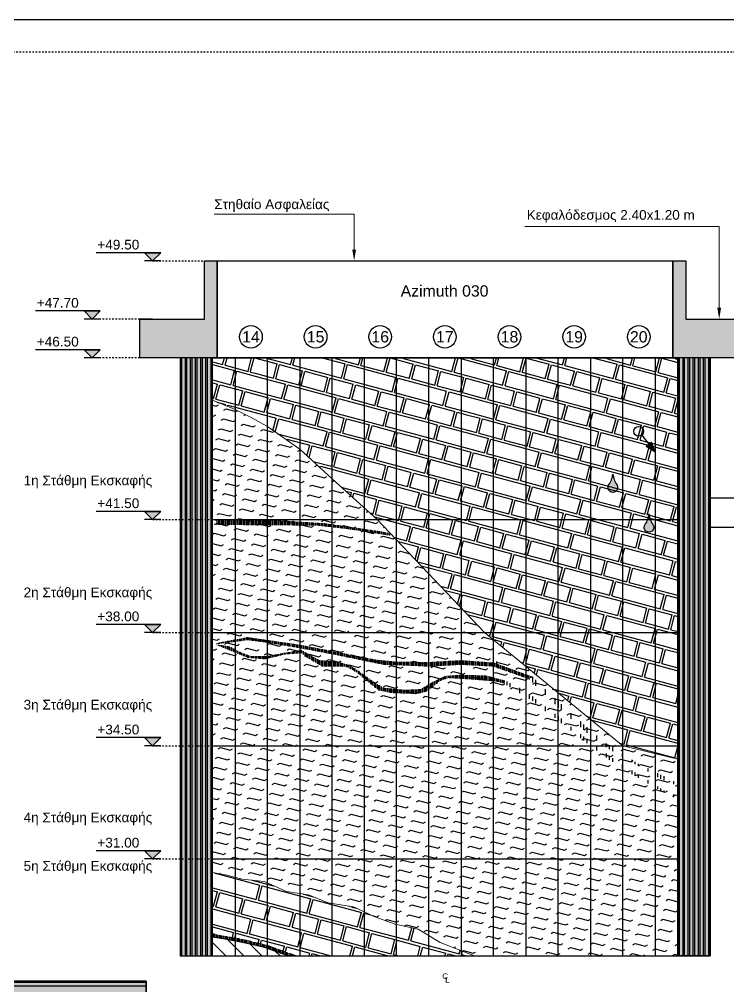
# Model space of a CAD drawing. Header units: millimetres. Extents: x 167 to 1023, y -2 to 136.
# Drawn here: x 888.8 to 932.7, y 75.7 to 135.5 of the extents above; entities that cross this region are included whole.
import ezdxf
from ezdxf.enums import TextEntityAlignment as Align

# ---------------------------------------------------------------- set-up
doc = ezdxf.new("R2010")
doc.units = ezdxf.units.MM
doc.linetypes.add('DASHED', pattern=[0.75, 0.5, -0.25])
doc.linetypes.add('SDOT1', pattern=[1, 0, -1])
for name, color, linetype in [('A-LEVELS', 6, 'Continuous'), ('CW403-Text 0.30 Height', 2, 'Continuous'), ('monitoring', 5, 'Continuous'), ('OTM Leaders', 1, 'Continuous'), ('OTM Line 0.11', 11, 'Continuous'), ('OTM Line 0.15', 1, 'Continuous'), ('OTM Line 0.25', 7, 'Continuous'), ('OTM Line 0.35', 3, 'Continuous'), ('OTM Line Dots 0.25', 2, 'SDOT1'), ('OTM Line Rock 0.50', 6, 'ROCKIN'), ('OTM Solid 253', 253, 'Continuous'), ('OTM Text 0.25', 3, 'Continuous'), ('OTM Text 0.35', 3, 'Continuous'), ('OTM Title + Pinakida', 7, 'Continuous')]:
    doc.layers.add(name, color=color, linetype=linetype)
doc.layers.add('contacts', color=2, linetype='Continuous', lineweight=20)
doc.layers.add('ΣΥΟ', color=170, linetype='Continuous', lineweight=25)
doc.styles.add('Arial Greek', font='ARIAL.TTF')
doc.styles.add('ARIAL_GREEK', font='ARIAL.TTF')
doc.styles.add('WG-SIMPL', font='wgsimpl.shx')
doc.linetypes.add('P2', pattern='A,1e-05,[114,OrizLt.shx,S=0.5,R=0,X=0,Y=0],-0.5,[114,OrizLt.shx,S=1,R=0,X=0,Y=0],-0.5', length=1.00001)
doc.linetypes.add('ROCKIN', pattern='A,0.0001,-0.2,[131,ltypeshp.shx,S=0.2,R=180,X=0.2,Y=0],-0.2,1,-0.1,[131,ltypeshp.shx,S=0.1,R=180,X=0.1,Y=0],-0.1,0.5,-0.05,[131,ltypeshp.shx,S=0.05,R=180,X=0.05,Y=0],-0.05,0.5', length=2.7001)
pattern_1 = [(345, (0, 0), (0.5610534, 2.09388), [3.0988, -0.1524]), (345, (0.2367, 0.8832), (0.5610534, 2.09388), [3.0988, -0.1524]), (345, (1.0656, 0.8366), (0.5610534, 2.09388), [1.4732, -0.1524]), (345, (1.3023, 1.7198), (0.5610534, 2.09388), [1.4732, -0.1524]), (75, (0, 0), (-3.140418, 0.841472), [0.9144, -1.2533376]), (75, (-0.1472, 0.0394), (-3.140418, 0.841472), [0.9144, -1.2533376]), (75, (1.0656, 0.8366), (-1.570209, 0.4207362), [0.9144, -1.2533376]), (75, (0.9184, 0.876), (-1.570209, 0.4207362), [0.9144, -1.2533376])]

# ---------------------------------------------------------------- blocks, each defined once
blk = doc.blocks.new('Level L')
at = {"layer": 'A-LEVELS'}
blk.add_hatch(color=256, dxfattribs=at).paths.add_polyline_path([(0.25, 0.25), (0, 0), (-0.25, 0.25)])
for p, q in [((0.25, 0.25), (-1.75, 0.25)), ((0.25, 0), (-0.25, 0))]:
    blk.add_line(p, q, dxfattribs=at)
blk.add_lwpolyline([(0.25, 0.25), (0, 0), (-0.25, 0.25)], close=True, dxfattribs=at)
at = {"layer": 'A-LEVELS', "style": 'WG-SIMPL', "width": 1.05}
blk.add_attdef('±000.00', (-1.713, 0.351), '', height=0.3, rotation=360, dxfattribs=at)

msp = doc.modelspace()

# ---------------------------------------------------------------- hatches: boundary and pattern name
at = {"linetype": 'DASHED', "ltscale": 0.1}
msp.add_hatch(color=253, dxfattribs=at).paths.add_polyline_path([(901.033, 114.608), (896.233, 114.608), (896.233, 117.008), (900.233, 117.008), (900.233, 120.608), (901.033, 120.608)])
h = msp.add_hatch(color=253, dxfattribs=at)
h.paths.add_polyline_path([(929.233, 114.608), (929.233, 120.608), (930.033, 120.608), (930.033, 117.008), (934.033, 117.008), (934.033, 114.608)])
edge = h.paths.add_edge_path()
edge.add_line((898.733, 114.608), (898.733, 77.608))
edge.add_line((898.733, 77.608), (900.733, 77.608))
edge.add_line((900.733, 77.608), (900.733, 114.608))
edge.add_line((931.533, 114.608), (931.533, 77.608))
edge.add_line((931.533, 77.608), (929.533, 77.608))
edge.add_line((929.533, 77.608), (929.533, 114.608))
h = msp.add_hatch(color=253, dxfattribs=at)
h.paths.add_polyline_path([(859.634, 73.742), (853.634, 73.742), (853.634, 74.542), (857.234, 74.542), (857.234, 78.542), (859.634, 78.542)])
edge = h.paths.add_edge_path()
edge.add_line((859.634, 43.242), (896.634, 43.242))
edge.add_line((896.634, 43.242), (896.634, 45.242))
edge.add_line((896.634, 45.242), (859.634, 45.242))
edge.add_line((859.634, 76.042), (896.634, 76.042))
edge.add_line((896.634, 76.042), (896.634, 74.042))
edge.add_line((896.634, 74.042), (859.634, 74.042))
at = {"layer": 'monitoring'}
for points in [[(927.896, 109.397), (927.584, 109.148), (928.115, 108.804)], [(925.254, 106.733, 1.732051), (925.774, 106.733, -0.12787), (925.514, 107.415, -0.12787)], [(927.493, 104.264, 1.732051), (928.012, 104.264, -0.12787), (927.753, 104.946, -0.12787)]]:
    msp.add_hatch(color=256, dxfattribs=at).paths.add_polyline_path(points)
at = {"layer": 'OTM Line 0.11', "ltscale": 0.1, "true_color": 0x88c0d8}
h = msp.add_hatch(dxfattribs=at)
h.set_pattern_fill('AR-BRELM', color=133, scale=0.016, angle=345, style=0)
h.set_pattern_definition(pattern_1)
h.paths.add_polyline_path([(902.133, 114.608), (904.133, 113.077), (906.133, 111.982), (908.133, 111.228), (910.133, 110.766), (911.133, 110.635), (912.133, 110.635), (914.133, 110.569), (915.133, 110.753), (916.133, 110.945), (918.133, 111.537), (919.687, 111.823), (921.256, 112.018), (927.133, 110.916), (929.533, 110.726), (929.533, 89.774), (926.133, 90.608), (917.574, 97.608), (910.933, 104.608), (908.133, 107.124), (906.133, 108.962), (904.133, 110.352), (903.133, 110.916), (902.133, 111.404), (900.733, 111.979), (900.733, 114.608)])
h = msp.add_hatch(dxfattribs=at)
h.set_pattern_fill('AR-BRELM', color=133, scale=0.016, angle=345, style=0)
h.set_pattern_definition(pattern_1)
h.paths.add_polyline_path([(902.133, 114.608), (929.533, 114.608), (929.533, 110.726), (927.133, 110.916), (921.256, 112.018), (919.687, 111.823), (918.133, 111.537), (916.133, 110.945), (915.133, 110.753), (914.133, 110.569), (912.133, 110.635), (911.133, 110.635), (910.133, 110.766), (908.133, 111.228), (906.133, 111.982), (904.133, 113.077)])
at = {"layer": 'OTM Line 0.11', "ltscale": 0.1, "true_color": 0xdac890}
h = msp.add_hatch(dxfattribs=at)
h.set_pattern_fill('FLEX', color=31, scale=0.1, angle=345, style=0)
h.set_pattern_definition([(345, (0, 0), (0.1643501, 0.6133629), [0.635, -0.635]), (30, (0.61336, -0.16435), (0.16435016, 0.61336316), [0.15875, -0.580526, 0.15875, -0.898026])])
h.paths.add_polyline_path([(900.733, 111.979), (902.133, 111.404), (903.133, 110.916), (904.133, 110.352), (906.133, 108.962), (908.133, 107.124), (910.933, 104.608), (917.574, 97.608), (926.133, 90.608), (929.533, 89.774), (929.533, 77.608), (916.951, 77.608), (914.829, 78.438), (913.465, 79.266), (912.047, 79.569), (910.781, 80.024), (909.465, 80.631), (907.896, 80.884), (906.681, 81.39), (905.314, 81.592), (903.947, 82.199), (902.58, 82.351), (901.616, 82.597), (900.733, 82.755)])
at = {"layer": 'OTM Line 0.11', "linetype": 'DASHED', "ltscale": 0.1}
h = msp.add_hatch(dxfattribs=at)
h.set_pattern_fill('PLASTI', color=250, scale=0.04, angle=90, style=0)
edge = h.paths.add_edge_path()
edge.add_line((900.927, 104.604), (904.846, 104.536))
edge.add_line((904.846, 104.536), (907.681, 104.366))
edge.add_line((907.681, 104.366), (911.066, 103.878))
edge.add_line((911.066, 103.878), (911.754, 103.743))
edge.add_line((911.754, 103.743), (911.769, 103.602))
edge.add_line((911.769, 103.602), (910.133, 103.872))
edge.add_line((910.133, 103.872), (909.098, 104.018))
edge.add_line((909.098, 104.018), (908.133, 104.131))
edge.add_line((908.133, 104.131), (907.261, 104.233))
edge.add_line((907.261, 104.233), (906.133, 104.241))
edge.add_line((906.133, 104.241), (904.133, 104.255))
edge.add_line((904.133, 104.255), (902.133, 104.268))
edge.add_line((902.133, 104.268), (900.987, 104.276))
edge.add_line((900.987, 104.276), (900.927, 104.608))
h = msp.add_hatch(dxfattribs=at)
h.set_pattern_fill('PLASTI', color=250, scale=0.04, angle=90, style=0)
h.paths.add_polyline_path([(900.952, 96.947), (902.918, 97.317), (906.133, 96.852), (910.872, 95.924), (912.133, 95.798), (914.133, 95.781), (916.133, 95.892), (918.133, 95.746), (920.543, 94.875), (920.323, 94.737), (918.133, 95.511), (916.133, 95.623), (914.133, 95.507), (912.133, 95.598), (911.422, 95.606), (910.133, 95.87), (908.133, 96.279), (906.133, 96.653), (904.133, 96.986), (902.919, 97.146), (900.953, 96.893)])
h = msp.add_hatch(dxfattribs=at)
h.set_pattern_fill('PLASTI', color=250, scale=0.04, angle=90, style=0)
h.paths.add_polyline_path([(900.953, 96.867), (902.951, 96.049), (903.968, 95.964), (905.203, 96.264), (906.303, 96.34), (906.467, 96.138), (907.567, 95.503), (908.937, 95.503), (909.138, 95.459), (909.688, 95.141), (911.02, 94.039), (911.887, 93.871), (913.39, 93.809), (914.019, 93.978), (914.852, 94.635), (915.357, 94.801), (916.774, 94.716), (918.345, 94.586), (918.793, 94.464), (918.852, 94.635), (917.642, 94.948), (916.071, 94.992), (915.133, 94.916), (914.336, 94.528), (913.635, 94.104), (912.602, 94.063), (911.337, 94.189), (910.787, 94.506), (909.841, 95.182), (909.302, 95.558), (908.588, 95.776), (907.324, 95.903), (906.224, 96.538), (904.133, 96.148), (903.072, 96.158), (902.369, 96.434), (901.818, 96.752)])
h = msp.add_hatch(dxfattribs=at)
h.set_pattern_fill('PLASTI', color=250, scale=0.25, angle=90, style=0)
h.paths.add_polyline_path([(918.852, 94.635), (920.006, 94.067), (922.591, 92.091), (922.988, 91.732), (925.727, 89.677), (927.223, 88.764), (928.873, 87.731), (929.333, 87.582), (929.269, 87.372), (925.97, 89.277), (925.023, 89.953), (924.133, 90.608), (921.888, 92.367), (920.941, 93.043), (920.545, 93.402), (919.445, 94.037), (918.793, 94.464)])
h = msp.add_hatch(dxfattribs=at)
h.set_pattern_fill('PLASTI', color=250, scale=0.25, angle=90, style=0)
h.paths.add_polyline_path([(920.543, 94.875), (922.909, 92.641), (924.944, 90.862), (926.991, 89.551), (929.337, 88.398), (929.316, 88.214), (928.487, 88.557), (925.188, 90.462), (924.241, 91.138), (922.205, 92.917), (920.323, 94.737)])
at = {"layer": 'OTM Line 0.11', "ltscale": 0.1, "true_color": 0x88c0d8}
h = msp.add_hatch(dxfattribs=at)
h.set_pattern_fill('AR-BRELM', color=133, scale=0.016, angle=345, style=0)
h.set_pattern_definition(pattern_1)
h.paths.add_polyline_path([(905.959, 77.608), (916.951, 77.608), (914.829, 78.438), (913.465, 79.266), (912.047, 79.569), (910.781, 80.024), (909.465, 80.631), (907.896, 80.884), (906.681, 81.39), (905.314, 81.592), (903.947, 82.199), (902.58, 82.351), (901.616, 82.597), (900.733, 82.755), (900.733, 78.985), (901.319, 78.855), (901.839, 78.773), (902.412, 78.678), (902.945, 78.566), (903.645, 78.373), (904.133, 78.261), (904.798, 78.023), (905.498, 77.823)])
at = {"layer": 'OTM Line 0.11', "linetype": 'DASHED', "ltscale": 0.1}
h = msp.add_hatch(dxfattribs=at)
h.set_pattern_fill('PLASTI', color=250, scale=0.04, angle=90, style=0)
h.set_pattern_definition([(90, (-362.83408, 0), (-0.254, 2e-17), []), (90, (-362.86583, 2e-18), (-0.254, 2e-17), []), (90, (-362.89758, 4e-18), (-0.254, 2e-17), []), (90, (-362.99283, 1e-17), (-0.254, 2e-17), [])])
h.paths.add_polyline_path([(900.733, 78.788), (901.525, 78.652), (902.773, 78.414), (903.868, 78.176), (905.453, 77.608), (905.959, 77.608), (904.133, 78.261), (902.412, 78.678), (901.319, 78.855), (900.733, 78.985)])
at = {"layer": 'OTM Line 0.11', "ltscale": 0.1, "true_color": 0xe0c2a3}
h = msp.add_hatch(dxfattribs=at)
h.set_pattern_fill('ANSI31', color=9, scale=0.25, angle=90, style=0)
h.set_pattern_definition([(135, (-0.0002, -3.0549), (-0.561266, -0.561266), [])])
h.paths.add_polyline_path([(900.733, 77.608), (900.733, 78.788), (901.525, 78.652), (902.773, 78.414), (903.868, 78.176), (905.453, 77.608)])

# ---------------------------------------------------------------- linework, layer by layer
at = {"color": 7, "linetype": 'DASHED', "ltscale": 0.1}
msp.add_lwpolyline([(981.144, -0.365), (771.789, -0.365), (771.789, 133.548), (1021.144, 133.548), (1021.144, 57.035)], dxfattribs=at)
at = {"layer": 'contacts', "flags": 128}
for points in [[(900.733, 111.979), (902.133, 111.404), (903.133, 110.916), (904.133, 110.352), (906.133, 108.962), (908.133, 107.124), (910.933, 104.608), (917.574, 97.608), (926.133, 90.608), (929.533, 89.774)], [(916.951, 77.608), (914.829, 78.438), (913.465, 79.266), (912.047, 79.569), (910.781, 80.024), (909.465, 80.631), (907.896, 80.884), (906.681, 81.39), (905.314, 81.592), (903.947, 82.199), (902.58, 82.351), (901.616, 82.597), (900.733, 82.755)], [(905.453, 77.608), (903.868, 78.176), (902.773, 78.414), (901.525, 78.652), (900.733, 78.788)]]:
    msp.add_lwpolyline(points, dxfattribs=at)
at = {"layer": 'contacts', "linetype": 'DASHED', "flags": 128}
msp.add_lwpolyline([(905.959, 77.608), (904.133, 78.261), (902.412, 78.678), (901.319, 78.855), (900.733, 78.985)], dxfattribs=at)
at = {"layer": 'CW403-Text 0.30 Height', "color": 7, "ltscale": 0.1}
for p, q in [((900.733, 78.788), (901.525, 78.652)), ((901.525, 78.652), (902.773, 78.414)), ((902.773, 78.414), (903.868, 78.176)), ((903.868, 78.176), (905.453, 77.608))]:
    msp.add_line(p, q, dxfattribs=at)
msp.add_lwpolyline([(901.033, 120.608), (929.233, 120.608), (929.233, 114.608), (901.033, 114.608)], close=True, dxfattribs=at)
at = {"layer": 'monitoring'}
for p, q in [((927.303, 109.819), (927.74, 109.273)), ((927.584, 109.148), (927.896, 109.397)), ((927.584, 109.148), (928.115, 108.804)), ((928.115, 108.804), (927.896, 109.397))]:
    msp.add_line(p, q, dxfattribs=at)
at = {"layer": 'monitoring', "flags": 128}
for points in [[(925.254, 106.733, 0.12787), (925.514, 107.415, 0.12787), (925.774, 106.733, -1.732051)], [(927.493, 104.264, 0.12787), (927.753, 104.946, 0.12787), (928.012, 104.264, -1.732051)]]:
    msp.add_lwpolyline(points, format="xyb", close=True, dxfattribs=at)
at = {"layer": 'monitoring'}
msp.add_circle((927.116, 110.054), 0.3, dxfattribs=at)
at = {"layer": 'OTM Leaders', "color": 8, "lineweight": 0, "extrusion": (0, 0, -1)}
for points in [[(-909.501, 121.308), (-909.501, 123.496), (-900.848, 123.496)], [(-932.095, 117.708), (-932.095, 122.725), (-920.066, 122.725)]]:
    msp.add_lwpolyline(points, dxfattribs=at)
for points in [[(-909.385, 121.308), (-909.501, 120.608), (-909.618, 121.308)], [(-931.978, 117.708), (-932.095, 117.008), (-932.212, 117.708)]]:
    msp.add_solid(points, dxfattribs=at)
at = {"layer": 'OTM Line 0.11', "linetype": 'DASHED', "ltscale": 0.1}
for p, q in [((902.919, 97.188), (902.919, 97.146)), ((918.308, 95.818), (918.308, 95.729))]:
    msp.add_line(p, q, dxfattribs=at)
at = {"layer": 'OTM Line 0.15', "color": 7, "ltscale": 0.1}
for centre in [(903.117, 115.908), (907.117, 115.908), (911.117, 115.908), (915.117, 115.908), (919.117, 115.908), (923.117, 115.908), (927.117, 115.908)]:
    msp.add_circle(centre, 0.7, dxfattribs=at)
at = {"layer": 'OTM Line 0.25'}
msp.add_line((897.033, 117.008), (896.233, 117.008), dxfattribs=at)
at = {"layer": 'OTM Line 0.25', "color": 9}
for points in [[(902.133, 114.608), (902.133, 77.608)], [(904.133, 77.608), (904.133, 114.608)], [(906.133, 114.608), (906.133, 77.608)], [(908.133, 77.608), (908.133, 114.608)], [(910.133, 114.608), (910.133, 77.608)], [(912.133, 77.608), (912.133, 114.608)], [(914.133, 77.608), (914.133, 114.608)], [(916.133, 114.608), (916.133, 77.608)], [(918.133, 77.608), (918.133, 114.608)], [(920.133, 114.608), (920.133, 77.608)], [(922.133, 77.608), (922.133, 114.608)], [(924.133, 114.608), (924.133, 77.608)], [(926.133, 77.608), (926.133, 114.608)], [(928.133, 114.608), (928.133, 77.608)]]:
    msp.add_lwpolyline(points, dxfattribs=at)
at = {"layer": 'OTM Line 0.35', "color": 7}
for p, q in [((901.033, 120.608), (929.233, 120.608)), ((900.733, 114.608), (902.133, 114.608)), ((901.033, 114.608), (929.533, 114.608)), ((902.133, 114.608), (929.533, 114.608))]:
    msp.add_line(p, q, dxfattribs=at)
at = {"layer": 'OTM Line 0.35', "color": 253}
msp.add_lwpolyline([(901.033, 114.608), (896.233, 114.608), (896.233, 117.008), (900.233, 117.008), (900.233, 120.608), (901.033, 120.608)], close=True, dxfattribs=at)
at = {"layer": 'OTM Line 0.35', "color": 7}
for points in [[(901.033, 114.608), (896.233, 114.608), (896.233, 117.008), (900.233, 117.008), (900.233, 120.608), (901.033, 120.608)], [(929.233, 114.608), (929.233, 120.608), (930.033, 120.608), (930.033, 117.008), (934.033, 117.008), (934.033, 114.608)]]:
    msp.add_lwpolyline(points, close=True, dxfattribs=at)
for points in [[(898.733, 114.608), (898.733, 77.608), (900.733, 77.608), (900.733, 114.608)], [(900.733, 111.979), (900.733, 114.608)], [(931.533, 114.608), (931.533, 77.608), (929.533, 77.608), (929.533, 114.608)], [(929.533, 110.726), (929.533, 114.608)], [(929.533, 114.608), (929.533, 77.608), (931.533, 77.608), (931.533, 114.608)], [(931.533, 111.979), (931.533, 114.608)], [(929.533, 89.774), (929.533, 110.726)], [(859.634, 76.042), (896.634, 76.042), (896.634, 74.042), (859.634, 74.042)], [(859.634, 74.042), (896.634, 74.042), (896.634, 76.042), (859.634, 76.042)]]:
    msp.add_lwpolyline(points, dxfattribs=at)
at = {"layer": 'OTM Line Dots 0.25', "color": 8, "ltscale": 0.1}
for p, q in [((897.033, 120.608), (900.233, 120.608)), ((896.233, 117.008), (893.784, 117.008)), ((896.233, 114.608), (893.784, 114.608)), ((897.033, 104.608), (900.733, 104.608)), ((897.033, 90.608), (900.733, 90.608))]:
    msp.add_line(p, q, dxfattribs=at)
at = {"layer": 'OTM Line Dots 0.25', "color": 9, "ltscale": 0.1}
for p, q in [((897.033, 97.608), (900.733, 97.608)), ((897.033, 83.608), (900.733, 83.608))]:
    msp.add_line(p, q, dxfattribs=at)
at = {"layer": 'OTM Line Rock 0.50', "color": 8, "ltscale": 0.5}
for p, q in [((900.733, 104.608), (929.533, 104.608)), ((900.733, 97.608), (929.533, 97.608)), ((900.733, 90.608), (929.533, 90.608)), ((900.733, 83.608), (929.533, 83.608))]:
    msp.add_line(p, q, dxfattribs=at)
at = {"layer": 'OTM Line Rock 0.50', "color": 7, "ltscale": 0.5}
msp.add_line((900.733, 77.608), (929.533, 77.608), dxfattribs=at)
at = {"layer": 'OTM Solid 253', "color": 8, "ltscale": 0.1}
for p, q in [((898.838, 77.608), (898.838, 114.608)), ((899.058, 77.608), (899.058, 114.608)), ((899.155, 77.608), (899.155, 114.608)), ((899.376, 77.608), (899.376, 114.608)), ((899.473, 77.608), (899.473, 114.608)), ((899.693, 77.608), (899.693, 114.608)), ((899.79, 77.608), (899.79, 114.608)), ((900.011, 77.608), (900.011, 114.608)), ((900.108, 77.608), (900.108, 114.608)), ((900.328, 77.608), (900.328, 114.608)), ((900.425, 77.608), (900.425, 114.608)), ((900.646, 77.608), (900.646, 114.608)), ((929.638, 77.608), (929.638, 114.608)), ((929.858, 77.608), (929.858, 114.608)), ((929.955, 77.608), (929.955, 114.608)), ((930.176, 77.608), (930.176, 114.608)), ((930.273, 77.608), (930.273, 114.608)), ((930.493, 77.608), (930.493, 114.608)), ((930.59, 77.608), (930.59, 114.608)), ((930.811, 77.608), (930.811, 114.608)), ((930.908, 77.608), (930.908, 114.608)), ((931.128, 77.608), (931.128, 114.608)), ((931.225, 77.608), (931.225, 114.608)), ((931.446, 77.608), (931.446, 114.608)), ((896.634, 75.954), (859.634, 75.954)), ((896.634, 75.733), (859.634, 75.733))]:
    msp.add_line(p, q, dxfattribs=at)
at = {"layer": 'OTM Title + Pinakida', "color": 2, "ltscale": 0.1}
msp.add_lwpolyline([(981.144, -2.365), (769.789, -2.365), (769.789, 135.548), (1023.144, 135.548), (1023.144, 57.035)], dxfattribs=at)
at = {"layer": 'ΣΥΟ', "color": 130, "linetype": 'P2', "ltscale": 0.3}
msp.add_line((933.979, 105.922), (931.533, 105.922), dxfattribs=at)
at = {"layer": 'ΣΥΟ', "color": 150, "linetype": 'P2', "ltscale": 0.3}
msp.add_line((933.554, 104.102), (931.533, 104.102), dxfattribs=at)

# ---------------------------------------------------------------- block references
at = {"layer": 'A-LEVELS', "xscale": 2, "yscale": 2, "zscale": 2}
for p, values in [((897.033, 104.608), {'±000.00': '+41.50'}), ((897.033, 97.608), {'±000.00': '+38.00'}), ((897.033, 90.608), {'±000.00': '+34.50'}), ((897.033, 83.608), {'±000.00': '+31.00'})]:
    msp.add_blockref('Level L', p, dxfattribs=at).add_auto_attribs(values)
at = {"layer": 'OTM Line 0.35', "color": 253, "xscale": 2, "yscale": 2, "zscale": 2}
for p, values in [((897.033, 120.608), {'±000.00': '+49.50'}), ((893.284, 117.008), {'±000.00': '+47.70'}), ((893.284, 114.608), {'±000.00': '+46.50'})]:
    msp.add_blockref('Level L', p, dxfattribs=at).add_auto_attribs(values)

# ---------------------------------------------------------------- texts
at = {"layer": 'OTM Text 0.25', "color": 8, "style": 'Arial Greek'}
for s, p in [('Στηθαίο Ασφαλείας', (900.848, 123.807)), ('Κεφαλόδεσμος 2.40x1.20 m', (920.185, 123.15)), ('1η Στάθμη Εκσκαφής', (889.046, 106.723)), ('2η Στάθμη Εκσκαφής', (889.046, 99.796)), ('3η Στάθμη Εκσκαφής', (889.046, 92.848)), ('4η Στάθμη Εκσκαφής', (889.046, 85.873)), ('5η Στάθμη Εκσκαφής', (889.046, 82.871))]:
    msp.add_text(s, height=0.6, dxfattribs=at).set_placement(p)
at = {"layer": 'OTM Text 0.35', "color": 7, "style": 'ARIAL_GREEK'}
msp.add_text('Azimuth 030', height=0.7, dxfattribs=at).set_placement((915.099, 118.394), align=Align.CENTER)
at = {"layer": 'OTM Text 0.35', "color": 7}
for s, height, style, p in [('14', 0.7, 'ARIAL_GREEK', (903.117, 115.908)), ('15', 0.7, 'ARIAL_GREEK', (907.117, 115.908)), ('16', 0.7, 'ARIAL_GREEK', (911.117, 115.908)), ('17', 0.7, 'ARIAL_GREEK', (915.117, 115.908)), ('18', 0.7, 'ARIAL_GREEK', (919.117, 115.908)), ('19', 0.7, 'ARIAL_GREEK', (923.117, 115.908)), ('20', 0.7, 'ARIAL_GREEK', (927.117, 115.908)), ('C', 0.35, 'Arial Greek', (915.134, 76.35))]:
    msp.add_text(s, height=height, dxfattribs=dict(at, style=style)).set_placement(p, align=Align.MIDDLE_CENTER)
at = {"layer": 'OTM Text 0.35', "color": 7, "style": 'Arial Greek'}
msp.add_text('L', height=0.35, dxfattribs=at).set_placement((915.134, 75.944))

doc.saveas('drawing.dxf')
